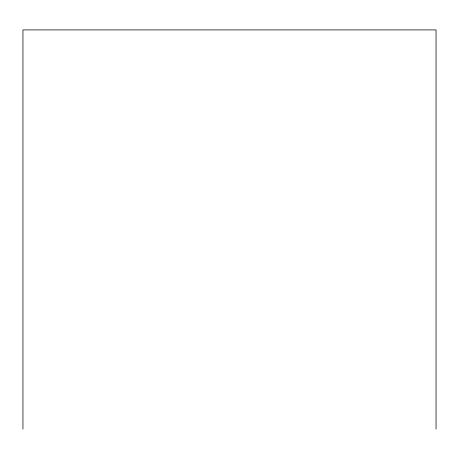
<?xml version="1.0" encoding="UTF-8"?>
<svg xmlns="http://www.w3.org/2000/svg" width="459" height="459" viewBox="0 0 459 459"><rect width="100%" height="100%" fill="white"/><g stroke="black" fill="none" stroke-linecap="round" stroke-linejoin="round"><path stroke-width="0.69" d="M436.05 429.085L436.05 29.915L22.95 29.915L22.95 429.085"/></g></svg>
